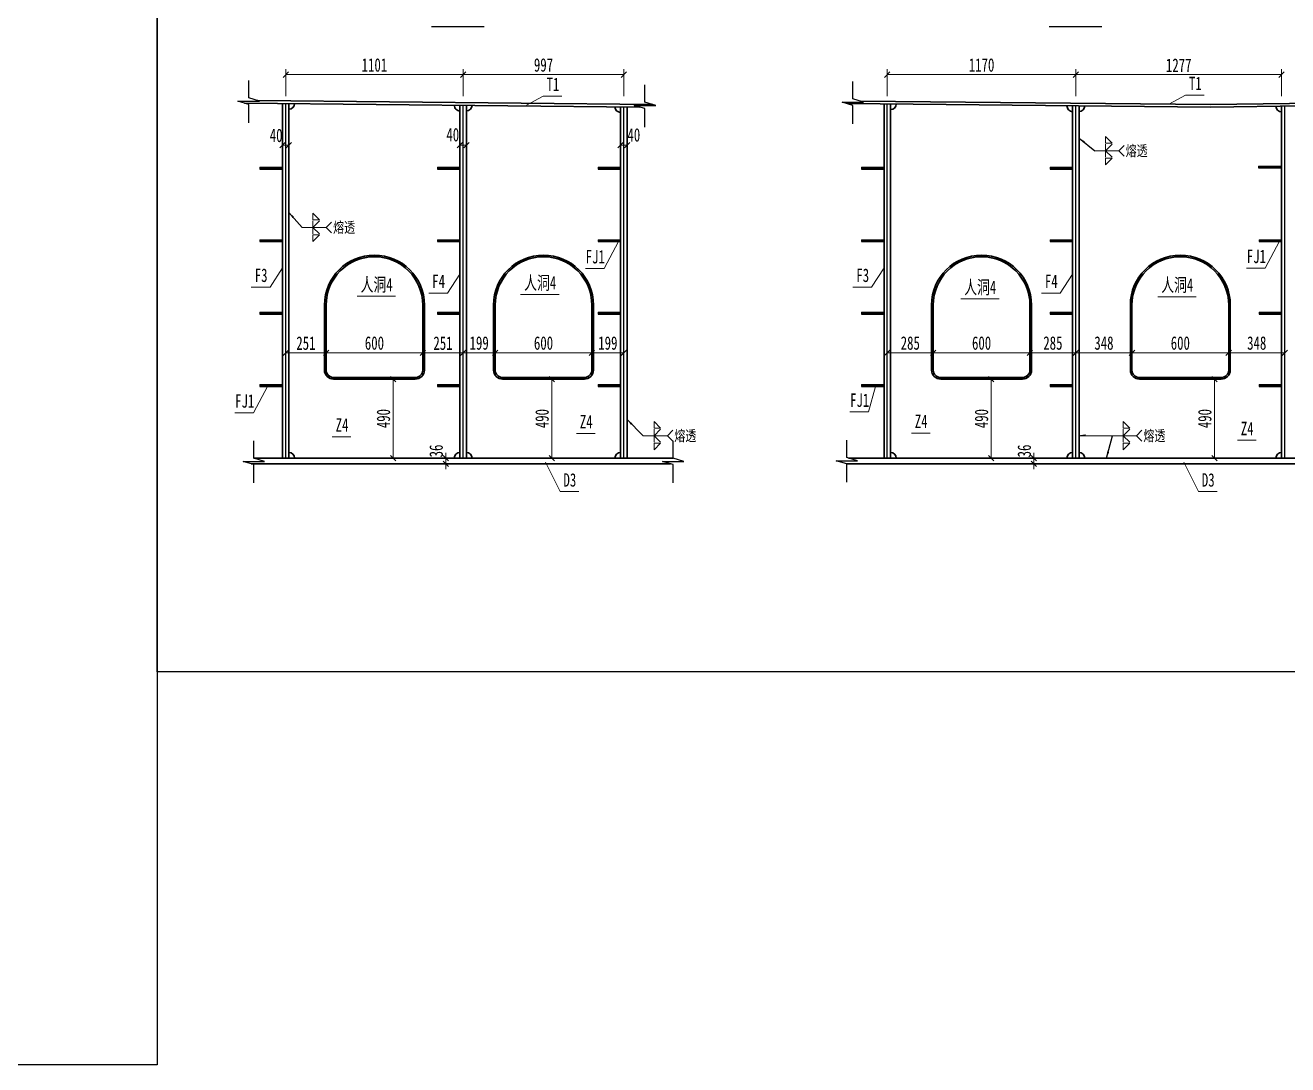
# Model space of a CAD drawing. Header units: millimetres. Extents: x -89049 to 410567, y -307459 to -100425.
# Drawn here: x 123748 to 131583, y -164214 to -157759 of the extents above; entities that cross this region are included whole.
import ezdxf
from ezdxf.enums import TextEntityAlignment as Align

# ---------------------------------------------------------------- set-up
doc = ezdxf.new("R2010")
doc.units = ezdxf.units.MM
doc.layers.get('Defpoints').update_dxf_attribs({"color": 8})
for name, color, linetype, lineweight in [('Dim', 4, 'Continuous', 15), ('文字', 7, 'Continuous', 15), ('桥 构造粗实', 1, 'Continuous', 30), ('细实线', 4, 'Continuous', 15), ('钢板粗线', 1, 'Continuous', 25)]:
    doc.layers.add(name, color=color, linetype=linetype, lineweight=lineweight)
doc.layers.add('Text', color=4, linetype='Continuous')
doc.styles.add('111', font='', dxfattribs={"width": 0.7})
doc.styles.add('BM_Dim', font='', dxfattribs={"width": 0.85})
doc.styles.add('SMEDI', font='', dxfattribs={"width": 0.75})
doc.styles.get("Standard").update_dxf_attribs({"font": ''})
doc.styles.get('111').set_extended_font_data('仿宋_GB2312')
doc.styles.get('BM_Dim').set_extended_font_data('仿宋_GB2312')
doc.styles.get('SMEDI').set_extended_font_data('仿宋_GB2312')
doc.styles.get('Standard').set_extended_font_data('仿宋_GB2312')
doc.dimstyles.new('200', dxfattribs={"dimscale": 0, "dimtxt": 2.5, "dimasz": 1, "dimexe": 1, "dimexo": 1, "dimgap": 0.6, "dimtad": 1, "dimdec": 0, "dimdsep": 46, "dimtxsty": '111', "dimblk": 'OBLIQUE', "dimcen": 0, "dimclrd": 4, "dimclre": 4, "dimclrt": 4, "dimadec": 1, "dimazin": 2, "dimtfac": 1, "dimtdec": 0, "dimtix": 1, "dimtmove": 2, "dimatfit": 3, "dimfxl": 4, "dimfxlon": 1, "dimtolj": 1, "dimlwd": -1, "dimlwe": -1, "dimarcsym": 0})
doc.dimstyles.new('MSteel_1.0_1.0', dxfattribs={"dimtxt": 3, "dimasz": 1.2, "dimexe": 1, "dimexo": 1, "dimgap": 1, "dimtad": 3, "dimtoh": 1, "dimdec": 0, "dimzin": 0, "dimdsep": 46, "dimtxsty": 'Standard', "dimblk": 'ARCHTICK', "dimcen": 0.09, "dimclrd": 3, "dimclre": 3, "dimadec": 0, "dimazin": 0, "dimtfac": 1, "dimtdec": 4, "dimtofl": 0, "dimtmove": 0, "dimatfit": 3, "dimfxl": 1, "dimtolj": 1, "dimtzin": 0, "dimarcsym": 0})

# ---------------------------------------------------------------- blocks, each defined once
blk = doc.blocks.new('_Oblique')
at = {"color": 0, "linetype": 'ByBlock', "lineweight": -2}
blk.add_line((-0.5, -0.5), (0.5, 0.5), dxfattribs=at)
blk = doc.blocks.new('*D4229')
at = {"layer": 'Defpoints', "color": 0, "transparency": 16777216}
for p in [(126465.9, -158065.6), (125364.4, -158291.4), (126465.9, -158292.3)]:
    blk.add_point(p, dxfattribs=at)
at = {"layer": '细实线', "color": 4, "transparency": 16777216}
for p, q in [((125364.4, -158198.9), (125364.4, -158032.3)), ((126465.9, -158198.9), (126465.9, -158032.3)), ((125364.4, -158065.6), (126465.9, -158065.6))]:
    blk.add_line(p, q, dxfattribs=at)
at = {"layer": '细实线', "color": 4, "transparency": 16777216, "xscale": 33.33333333333333, "yscale": 33.33333333333333, "zscale": 33.33333333333333, "rotation": 180}
blk.add_blockref('_Oblique', (125364.4, -158065.6), dxfattribs=at)
at = {"layer": '细实线', "color": 4, "transparency": 16777216, "xscale": 33.33333333333333, "yscale": 33.33333333333333, "zscale": 33.33333333333333}
blk.add_blockref('_Oblique', (126465.9, -158065.6), dxfattribs=at)
at = {"layer": '细实线', "color": 4, "transparency": 16777216, "insert": (125915.1, -158006), "char_height": 83.33, "attachment_point": 5, "style": '111'}
blk.add_mtext('\\A1;1101', dxfattribs=at)
blk = doc.blocks.new('*D4230')
at = {"layer": 'Defpoints', "color": 0, "transparency": 16777216}
for p in [(127463, -158065.6), (126465.9, -158292.3), (127463, -158282.7)]:
    blk.add_point(p, dxfattribs=at)
at = {"layer": '细实线', "color": 4, "transparency": 16777216}
for p, q in [((126465.9, -158198.9), (126465.9, -158032.3)), ((127463, -158198.9), (127463, -158032.3)), ((126465.9, -158065.6), (127463, -158065.6))]:
    blk.add_line(p, q, dxfattribs=at)
at = {"layer": '细实线', "color": 4, "transparency": 16777216, "xscale": 33.33333333333333, "yscale": 33.33333333333333, "zscale": 33.33333333333333, "rotation": 180}
blk.add_blockref('_Oblique', (126465.9, -158065.6), dxfattribs=at)
at = {"layer": '细实线', "color": 4, "transparency": 16777216, "xscale": 33.33333333333333, "yscale": 33.33333333333333, "zscale": 33.33333333333333}
blk.add_blockref('_Oblique', (127463, -158065.6), dxfattribs=at)
at = {"layer": '细实线', "color": 4, "transparency": 16777216, "insert": (126964.4, -158006), "char_height": 83.33, "attachment_point": 5, "style": '111'}
blk.add_mtext('\\A1;997', dxfattribs=at)
blk = doc.blocks.new('*D4231')
at = {"layer": 'Defpoints', "color": 0, "transparency": 16777216}
for p in [(125344.4, -158502.7), (125344.4, -158746.4), (125384.4, -158746.4)]:
    blk.add_point(p, dxfattribs=at)
at = {"layer": '细实线', "color": 4, "transparency": 16777216}
for p, q in [((125344.4, -158636.1), (125344.4, -158469.4)), ((125384.4, -158502.7), (125344.4, -158502.7)), ((125384.4, -158636.1), (125384.4, -158469.4))]:
    blk.add_line(p, q, dxfattribs=at)
at = {"layer": '细实线', "color": 4, "transparency": 16777216, "xscale": 33.33333333333333, "yscale": 33.33333333333333, "zscale": 33.33333333333333, "rotation": 180}
blk.add_blockref('_Oblique', (125344.4, -158502.7), dxfattribs=at)
at = {"layer": '细实线', "color": 4, "transparency": 16777216, "xscale": 33.33333333333333, "yscale": 33.33333333333333, "zscale": 33.33333333333333}
blk.add_blockref('_Oblique', (125384.4, -158502.7), dxfattribs=at)
at = {"layer": '细实线', "color": 4, "transparency": 16777216, "insert": (125305.1, -158443.1), "char_height": 83.33, "attachment_point": 5, "style": '111'}
blk.add_mtext('\\A1;40', dxfattribs=at)
blk = doc.blocks.new('*D4232')
at = {"layer": 'Defpoints', "color": 0, "transparency": 16777216}
for p in [(126485.9, -158502.7), (126445.9, -158746.4), (126485.9, -158746.4)]:
    blk.add_point(p, dxfattribs=at)
at = {"layer": '细实线', "color": 4, "transparency": 16777216}
for p, q in [((126445.9, -158636.1), (126445.9, -158469.4)), ((126445.9, -158502.7), (126485.9, -158502.7)), ((126485.9, -158636.1), (126485.9, -158469.4))]:
    blk.add_line(p, q, dxfattribs=at)
at = {"layer": '细实线', "color": 4, "transparency": 16777216, "xscale": 33.33333333333333, "yscale": 33.33333333333333, "zscale": 33.33333333333333, "rotation": 180}
blk.add_blockref('_Oblique', (126445.9, -158502.7), dxfattribs=at)
at = {"layer": '细实线', "color": 4, "transparency": 16777216, "xscale": 33.33333333333333, "yscale": 33.33333333333333, "zscale": 33.33333333333333}
blk.add_blockref('_Oblique', (126485.9, -158502.7), dxfattribs=at)
at = {"layer": '细实线', "color": 4, "transparency": 16777216, "insert": (126401.2, -158438.9), "char_height": 83.33, "attachment_point": 5, "style": '111'}
blk.add_mtext('\\A1;40', dxfattribs=at)
blk = doc.blocks.new('*D4233')
at = {"layer": 'Defpoints', "color": 0, "transparency": 16777216}
for p in [(127483, -158502.7), (127443, -158746.4), (127483, -158746.4)]:
    blk.add_point(p, dxfattribs=at)
at = {"layer": '细实线', "color": 4, "transparency": 16777216}
for p, q in [((127443, -158636.1), (127443, -158469.4)), ((127443, -158502.7), (127483, -158502.7)), ((127483, -158636.1), (127483, -158469.4))]:
    blk.add_line(p, q, dxfattribs=at)
at = {"layer": '细实线', "color": 4, "transparency": 16777216, "xscale": 33.33333333333333, "yscale": 33.33333333333333, "zscale": 33.33333333333333, "rotation": 180}
blk.add_blockref('_Oblique', (127443, -158502.7), dxfattribs=at)
at = {"layer": '细实线', "color": 4, "transparency": 16777216, "xscale": 33.33333333333333, "yscale": 33.33333333333333, "zscale": 33.33333333333333}
blk.add_blockref('_Oblique', (127483, -158502.7), dxfattribs=at)
at = {"layer": '细实线', "color": 4, "transparency": 16777216, "insert": (127525.1, -158440.3), "char_height": 83.33, "attachment_point": 5, "style": '111'}
blk.add_mtext('\\A1;40', dxfattribs=at)
blk = doc.blocks.new('14-160加劲 无过焊孔')
at = {"layer": 'Defpoints'}
blk.add_line((38609.4, 32076.7), (38609.4, 32216.7), dxfattribs=at)
at = {"layer": '钢板粗线', "color": 7}
for p, q in [((38603.4, 32076.7), (38603.4, 32216.7)), ((38603.4, 32216.7), (38615.4, 32216.7)), ((38615.4, 32076.7), (38615.4, 32216.7)), ((38603.4, 32076.7), (38615.4, 32076.7))]:
    blk.add_line(p, q, dxfattribs=at)
blk = doc.blocks.new('*D4240')
at = {"layer": 'Defpoints', "color": 0, "transparency": 16777216}
for p in [(126402.9, -160446.4), (126358.1, -160482.4), (126402.9, -160482.4)]:
    blk.add_point(p, dxfattribs=at)
at = {"layer": '细实线', "color": 4, "transparency": 16777216}
for p, q in [((126369.6, -160446.4), (126324.7, -160446.4)), ((126358.1, -160446.4), (126358.1, -160413.1)), ((126358.1, -160446.4), (126358.1, -160482.4)), ((126369.6, -160482.4), (126324.7, -160482.4)), ((126358.1, -160482.4), (126358.1, -160515.7))]:
    blk.add_line(p, q, dxfattribs=at)
at = {"layer": '细实线', "color": 4, "transparency": 16777216, "xscale": 33.33333333333333, "yscale": 33.33333333333333, "zscale": 33.33333333333333}
for p, rotation in [((126358.1, -160446.4), 270), ((126358.1, -160482.4), 90)]:
    blk.add_blockref('_Oblique', p, dxfattribs=dict(at, rotation=rotation))
at = {"layer": '细实线', "color": 4, "transparency": 16777216, "insert": (126298.4, -160402.6), "char_height": 83.33, "attachment_point": 5, "rotation": 90, "style": '111'}
blk.add_mtext('\\A1;36', dxfattribs=at)
blk = doc.blocks.new('_ArchTick')
at = {"color": 0, "linetype": 'ByBlock', "const_width": 0.15}
blk.add_lwpolyline([(-0.5, -0.5), (0.5, 0.5)], dxfattribs=at)
blk = doc.blocks.new('全融透1')
at = {"layer": 'Dim'}
blk.add_line((0, 0), (4.48, 0), dxfattribs=at)
for points in [[(2, 2.65), (2, 1.41), (3.23, 1.41)], [(2, -2.65), (2, -1.41), (3.23, -1.41)]]:
    blk.add_lwpolyline(points, close=True, dxfattribs=at)
for points in [[(3.23, 1.21), (2, 0), (2, 1.21)], [(3.23, -1.21), (2, 0), (2, -1.21)], [(5.48, 1), (4.48, 0), (5.48, -1)]]:
    blk.add_lwpolyline(points, dxfattribs=at)
at = {"layer": 'Text', "style": 'SMEDI', "width": 0.75}
blk.add_text('熔透', height=2, dxfattribs=at).set_placement((5.77, 0), align=Align.MIDDLE_LEFT)
blk = doc.blocks.new('*D4265')
at = {"layer": 'Defpoints', "color": 0, "transparency": 16777216}
for p in [(130268.3, -158065.6), (129098.1, -158266.5), (130268.3, -158266.5)]:
    blk.add_point(p, dxfattribs=at)
at = {"layer": '细实线', "color": 4, "transparency": 16777216}
for p, q in [((129098.1, -158198.9), (129098.1, -158032.3)), ((130268.3, -158198.9), (130268.3, -158032.3)), ((129098.1, -158065.6), (130268.3, -158065.6))]:
    blk.add_line(p, q, dxfattribs=at)
at = {"layer": '细实线', "color": 4, "transparency": 16777216, "xscale": 33.33333333333333, "yscale": 33.33333333333333, "zscale": 33.33333333333333, "rotation": 180}
blk.add_blockref('_Oblique', (129098.1, -158065.6), dxfattribs=at)
at = {"layer": '细实线', "color": 4, "transparency": 16777216, "xscale": 33.33333333333333, "yscale": 33.33333333333333, "zscale": 33.33333333333333}
blk.add_blockref('_Oblique', (130268.3, -158065.6), dxfattribs=at)
at = {"layer": '细实线', "color": 4, "transparency": 16777216, "insert": (129683.2, -158006), "char_height": 83.33, "attachment_point": 5, "style": '111'}
blk.add_mtext('\\A1;1170', dxfattribs=at)
blk = doc.blocks.new('*D4266')
at = {"layer": 'Defpoints', "color": 0, "transparency": 16777216}
for p in [(131545, -158065.6), (130268.3, -158266.5), (131545, -158286.7)]:
    blk.add_point(p, dxfattribs=at)
at = {"layer": '细实线', "color": 4, "transparency": 16777216}
for p, q in [((130268.3, -158198.9), (130268.3, -158032.3)), ((131545, -158198.9), (131545, -158032.3)), ((130268.3, -158065.6), (131545, -158065.6))]:
    blk.add_line(p, q, dxfattribs=at)
at = {"layer": '细实线', "color": 4, "transparency": 16777216, "xscale": 33.33333333333333, "yscale": 33.33333333333333, "zscale": 33.33333333333333, "rotation": 180}
blk.add_blockref('_Oblique', (130268.3, -158065.6), dxfattribs=at)
at = {"layer": '细实线', "color": 4, "transparency": 16777216, "xscale": 33.33333333333333, "yscale": 33.33333333333333, "zscale": 33.33333333333333}
blk.add_blockref('_Oblique', (131545, -158065.6), dxfattribs=at)
at = {"layer": '细实线', "color": 4, "transparency": 16777216, "insert": (130906.7, -158006.9), "char_height": 83.33, "attachment_point": 5, "style": '111'}
blk.add_mtext('\\A1;1277', dxfattribs=at)
blk = doc.blocks.new('*D4267')
at = {"layer": 'Defpoints', "color": 0, "transparency": 16777216}
for p in [(130052.9, -160446.4), (130008, -160482.4), (130052.9, -160482.4)]:
    blk.add_point(p, dxfattribs=at)
at = {"layer": '细实线', "color": 4, "transparency": 16777216}
for p, q in [((130019.5, -160446.4), (129974.7, -160446.4)), ((130008, -160446.4), (130008, -160413.1)), ((130008, -160446.4), (130008, -160482.4)), ((130019.5, -160482.4), (129974.7, -160482.4)), ((130008, -160482.4), (130008, -160515.7))]:
    blk.add_line(p, q, dxfattribs=at)
at = {"layer": '细实线', "color": 4, "transparency": 16777216, "xscale": 33.33333333333333, "yscale": 33.33333333333333, "zscale": 33.33333333333333}
for p, rotation in [((130008, -160446.4), 270), ((130008, -160482.4), 90)]:
    blk.add_blockref('_Oblique', p, dxfattribs=dict(at, rotation=rotation))
at = {"layer": '细实线', "color": 4, "transparency": 16777216, "insert": (129948.4, -160402.6), "char_height": 83.33, "attachment_point": 5, "rotation": 90, "style": '111'}
blk.add_mtext('\\A1;36', dxfattribs=at)
blk = doc.blocks.new('*D4268')
at = {"layer": 'Defpoints', "color": 0, "transparency": 16777216}
for p in [(131040.1, -159956.4), (131063, -160446.4), (131128.3, -160446.4)]:
    blk.add_point(p, dxfattribs=at)
at = {"layer": '细实线', "color": 4, "transparency": 16777216}
for p, q in [((131073.5, -159956.4), (131161.7, -159956.4)), ((131128.3, -159956.4), (131128.3, -160446.4)), ((131096.3, -160446.4), (131161.7, -160446.4))]:
    blk.add_line(p, q, dxfattribs=at)
at = {"layer": '细实线', "color": 4, "transparency": 16777216, "xscale": 33.33333333333333, "yscale": 33.33333333333333, "zscale": 33.33333333333333}
for p, rotation in [((131128.3, -159956.4), 90), ((131128.3, -160446.4), 270)]:
    blk.add_blockref('_Oblique', p, dxfattribs=dict(at, rotation=rotation))
at = {"layer": '细实线', "color": 4, "transparency": 16777216, "insert": (131068.7, -160201.4), "char_height": 83.33, "attachment_point": 5, "rotation": 90, "style": '111'}
blk.add_mtext('\\A1;490', dxfattribs=at)
blk = doc.blocks.new('*D4269')
at = {"layer": 'Defpoints', "color": 0, "transparency": 16777216}
for p in [(129677.3, -159956.4), (129677.3, -160446.4), (129742.6, -160446.4)]:
    blk.add_point(p, dxfattribs=at)
at = {"layer": '细实线', "color": 4, "transparency": 16777216}
for p, q in [((129710.6, -159956.4), (129776, -159956.4)), ((129742.6, -159956.4), (129742.6, -160446.4)), ((129710.6, -160446.4), (129776, -160446.4))]:
    blk.add_line(p, q, dxfattribs=at)
at = {"layer": '细实线', "color": 4, "transparency": 16777216, "xscale": 33.33333333333333, "yscale": 33.33333333333333, "zscale": 33.33333333333333}
for p, rotation in [((129742.6, -159956.4), 90), ((129742.6, -160446.4), 270)]:
    blk.add_blockref('_Oblique', p, dxfattribs=dict(at, rotation=rotation))
at = {"layer": '细实线', "color": 4, "transparency": 16777216, "insert": (129683, -160201.4), "char_height": 83.33, "attachment_point": 5, "rotation": 90, "style": '111'}
blk.add_mtext('\\A1;490', dxfattribs=at)
blk = doc.blocks.new('*D4270')
at = {"layer": 'Defpoints', "color": 0, "transparency": 16777216}
for p in [(129098.1, -159710.6), (129383.2, -159710.6), (129098.1, -159792.3)]:
    blk.add_point(p, dxfattribs=at)
at = {"layer": '细实线', "color": 4, "transparency": 16777216}
for p, q in [((129098.1, -159743.9), (129098.1, -159825.6)), ((129383.2, -159743.9), (129383.2, -159825.6)), ((129383.2, -159792.3), (129098.1, -159792.3))]:
    blk.add_line(p, q, dxfattribs=at)
at = {"layer": '细实线', "color": 4, "transparency": 16777216, "xscale": 33.33333333333333, "yscale": 33.33333333333333, "zscale": 33.33333333333333, "rotation": 180}
blk.add_blockref('_Oblique', (129098.1, -159792.3), dxfattribs=at)
at = {"layer": '细实线', "color": 4, "transparency": 16777216, "xscale": 33.33333333333333, "yscale": 33.33333333333333, "zscale": 33.33333333333333}
blk.add_blockref('_Oblique', (129383.2, -159792.3), dxfattribs=at)
at = {"layer": '细实线', "color": 4, "transparency": 16777216, "insert": (129240.7, -159732.7), "char_height": 83.33, "attachment_point": 5, "style": '111'}
blk.add_mtext('\\A1;285', dxfattribs=at)
blk = doc.blocks.new('*D4271')
at = {"layer": 'Defpoints', "color": 0, "transparency": 16777216}
for p in [(129983.2, -159710.6), (130268.3, -159710.4), (130268.3, -159792.3)]:
    blk.add_point(p, dxfattribs=at)
at = {"layer": '细实线', "color": 4, "transparency": 16777216}
for p, q in [((129983.2, -159743.9), (129983.2, -159825.6)), ((130268.3, -159743.7), (130268.3, -159825.6)), ((129983.2, -159792.3), (130268.3, -159792.3))]:
    blk.add_line(p, q, dxfattribs=at)
at = {"layer": '细实线', "color": 4, "transparency": 16777216, "xscale": 33.33333333333333, "yscale": 33.33333333333333, "zscale": 33.33333333333333, "rotation": 180}
blk.add_blockref('_Oblique', (129983.2, -159792.3), dxfattribs=at)
at = {"layer": '细实线', "color": 4, "transparency": 16777216, "xscale": 33.33333333333333, "yscale": 33.33333333333333, "zscale": 33.33333333333333}
blk.add_blockref('_Oblique', (130268.3, -159792.3), dxfattribs=at)
at = {"layer": '细实线', "color": 4, "transparency": 16777216, "insert": (130125.8, -159732.7), "char_height": 83.33, "attachment_point": 5, "style": '111'}
blk.add_mtext('\\A1;285', dxfattribs=at)
blk = doc.blocks.new('*D4272')
at = {"layer": 'Defpoints', "color": 0, "transparency": 16777216}
for p in [(129383.2, -159710.6), (129983.2, -159710.6), (129383.2, -159792.3)]:
    blk.add_point(p, dxfattribs=at)
at = {"layer": '细实线', "color": 4, "transparency": 16777216}
for p, q in [((129383.2, -159743.9), (129383.2, -159825.6)), ((129983.2, -159743.9), (129983.2, -159825.6)), ((129983.2, -159792.3), (129383.2, -159792.3))]:
    blk.add_line(p, q, dxfattribs=at)
at = {"layer": '细实线', "color": 4, "transparency": 16777216, "xscale": 33.33333333333333, "yscale": 33.33333333333333, "zscale": 33.33333333333333, "rotation": 180}
blk.add_blockref('_Oblique', (129383.2, -159792.3), dxfattribs=at)
at = {"layer": '细实线', "color": 4, "transparency": 16777216, "xscale": 33.33333333333333, "yscale": 33.33333333333333, "zscale": 33.33333333333333}
blk.add_blockref('_Oblique', (129983.2, -159792.3), dxfattribs=at)
at = {"layer": '细实线', "color": 4, "transparency": 16777216, "insert": (129683.2, -159732.7), "char_height": 83.33, "attachment_point": 5, "style": '111'}
blk.add_mtext('\\A1;600', dxfattribs=at)
blk = doc.blocks.new('*D4273')
at = {"layer": 'Defpoints', "color": 0, "transparency": 16777216}
for p in [(130268.3, -159710.4), (130616.7, -159710.6), (130268.3, -159792.3)]:
    blk.add_point(p, dxfattribs=at)
at = {"layer": '细实线', "color": 4, "transparency": 16777216}
for p, q in [((130268.3, -159743.7), (130268.3, -159825.6)), ((130616.7, -159743.9), (130616.7, -159825.6)), ((130616.7, -159792.3), (130268.3, -159792.3))]:
    blk.add_line(p, q, dxfattribs=at)
at = {"layer": '细实线', "color": 4, "transparency": 16777216, "xscale": 33.33333333333333, "yscale": 33.33333333333333, "zscale": 33.33333333333333, "rotation": 180}
blk.add_blockref('_Oblique', (130268.3, -159792.3), dxfattribs=at)
at = {"layer": '细实线', "color": 4, "transparency": 16777216, "xscale": 33.33333333333333, "yscale": 33.33333333333333, "zscale": 33.33333333333333}
blk.add_blockref('_Oblique', (130616.7, -159792.3), dxfattribs=at)
at = {"layer": '细实线', "color": 4, "transparency": 16777216, "insert": (130442.5, -159732.7), "char_height": 83.33, "attachment_point": 5, "style": '111'}
blk.add_mtext('\\A1;348', dxfattribs=at)
blk = doc.blocks.new('*D4274')
at = {"layer": 'Defpoints', "color": 0, "transparency": 16777216}
for p in [(131216.7, -159710.6), (131565, -159710.6), (131565, -159792.3)]:
    blk.add_point(p, dxfattribs=at)
at = {"layer": '细实线', "color": 4, "transparency": 16777216}
for p, q in [((131216.7, -159743.9), (131216.7, -159825.6)), ((131565, -159743.9), (131565, -159825.6)), ((131216.7, -159792.3), (131565, -159792.3))]:
    blk.add_line(p, q, dxfattribs=at)
at = {"layer": '细实线', "color": 4, "transparency": 16777216, "xscale": 33.33333333333333, "yscale": 33.33333333333333, "zscale": 33.33333333333333, "rotation": 180}
blk.add_blockref('_Oblique', (131216.7, -159792.3), dxfattribs=at)
at = {"layer": '细实线', "color": 4, "transparency": 16777216, "xscale": 33.33333333333333, "yscale": 33.33333333333333, "zscale": 33.33333333333333}
blk.add_blockref('_Oblique', (131565, -159792.3), dxfattribs=at)
at = {"layer": '细实线', "color": 4, "transparency": 16777216, "insert": (131390.8, -159732.7), "char_height": 83.33, "attachment_point": 5, "style": '111'}
blk.add_mtext('\\A1;348', dxfattribs=at)
blk = doc.blocks.new('*D4275')
at = {"layer": 'Defpoints', "color": 0, "transparency": 16777216}
for p in [(130616.7, -159710.6), (131216.7, -159710.6), (130616.7, -159792.3)]:
    blk.add_point(p, dxfattribs=at)
at = {"layer": '细实线', "color": 4, "transparency": 16777216}
for p, q in [((130616.7, -159743.9), (130616.7, -159825.6)), ((131216.7, -159743.9), (131216.7, -159825.6)), ((131216.7, -159792.3), (130616.7, -159792.3))]:
    blk.add_line(p, q, dxfattribs=at)
at = {"layer": '细实线', "color": 4, "transparency": 16777216, "xscale": 33.33333333333333, "yscale": 33.33333333333333, "zscale": 33.33333333333333, "rotation": 180}
blk.add_blockref('_Oblique', (130616.7, -159792.3), dxfattribs=at)
at = {"layer": '细实线', "color": 4, "transparency": 16777216, "xscale": 33.33333333333333, "yscale": 33.33333333333333, "zscale": 33.33333333333333}
blk.add_blockref('_Oblique', (131216.7, -159792.3), dxfattribs=at)
at = {"layer": '细实线', "color": 4, "transparency": 16777216, "insert": (130916.7, -159732.7), "char_height": 83.33, "attachment_point": 5, "style": '111'}
blk.add_mtext('\\A1;600', dxfattribs=at)
blk = doc.blocks.new('*D4276')
at = {"layer": 'Defpoints', "color": 0, "transparency": 16777216}
for p in [(125364.4, -159702.9), (125615.1, -159710.6), (125364.4, -159792.3)]:
    blk.add_point(p, dxfattribs=at)
at = {"layer": '细实线', "color": 4, "transparency": 16777216}
for p, q in [((125364.4, -159736.2), (125364.4, -159825.6)), ((125615.1, -159743.9), (125615.1, -159825.6)), ((125615.1, -159792.3), (125364.4, -159792.3))]:
    blk.add_line(p, q, dxfattribs=at)
at = {"layer": '细实线', "color": 4, "transparency": 16777216, "xscale": 33.33333333333333, "yscale": 33.33333333333333, "zscale": 33.33333333333333, "rotation": 180}
blk.add_blockref('_Oblique', (125364.4, -159792.3), dxfattribs=at)
at = {"layer": '细实线', "color": 4, "transparency": 16777216, "xscale": 33.33333333333333, "yscale": 33.33333333333333, "zscale": 33.33333333333333}
blk.add_blockref('_Oblique', (125615.1, -159792.3), dxfattribs=at)
at = {"layer": '细实线', "color": 4, "transparency": 16777216, "insert": (125489.7, -159733.6), "char_height": 83.33, "attachment_point": 5, "style": '111'}
blk.add_mtext('\\A1;251', dxfattribs=at)
blk = doc.blocks.new('*D4277')
at = {"layer": 'Defpoints', "color": 0, "transparency": 16777216}
for p in [(126215.1, -159710.6), (126465.9, -159713.9), (126465.9, -159792.3)]:
    blk.add_point(p, dxfattribs=at)
at = {"layer": '细实线', "color": 4, "transparency": 16777216}
for p, q in [((126215.1, -159743.9), (126215.1, -159825.6)), ((126465.9, -159747.2), (126465.9, -159825.6)), ((126215.1, -159792.3), (126465.9, -159792.3))]:
    blk.add_line(p, q, dxfattribs=at)
at = {"layer": '细实线', "color": 4, "transparency": 16777216, "xscale": 33.33333333333333, "yscale": 33.33333333333333, "zscale": 33.33333333333333, "rotation": 180}
blk.add_blockref('_Oblique', (126215.1, -159792.3), dxfattribs=at)
at = {"layer": '细实线', "color": 4, "transparency": 16777216, "xscale": 33.33333333333333, "yscale": 33.33333333333333, "zscale": 33.33333333333333}
blk.add_blockref('_Oblique', (126465.9, -159792.3), dxfattribs=at)
at = {"layer": '细实线', "color": 4, "transparency": 16777216, "insert": (126340.5, -159733.6), "char_height": 83.33, "attachment_point": 5, "style": '111'}
blk.add_mtext('\\A1;251', dxfattribs=at)
blk = doc.blocks.new('*D4278')
at = {"layer": 'Defpoints', "color": 0, "transparency": 16777216}
for p in [(125615.1, -159710.6), (126215.1, -159710.6), (125615.1, -159792.3)]:
    blk.add_point(p, dxfattribs=at)
at = {"layer": '细实线', "color": 4, "transparency": 16777216}
for p, q in [((125615.1, -159743.9), (125615.1, -159825.6)), ((126215.1, -159743.9), (126215.1, -159825.6)), ((126215.1, -159792.3), (125615.1, -159792.3))]:
    blk.add_line(p, q, dxfattribs=at)
at = {"layer": '细实线', "color": 4, "transparency": 16777216, "xscale": 33.33333333333333, "yscale": 33.33333333333333, "zscale": 33.33333333333333, "rotation": 180}
blk.add_blockref('_Oblique', (125615.1, -159792.3), dxfattribs=at)
at = {"layer": '细实线', "color": 4, "transparency": 16777216, "xscale": 33.33333333333333, "yscale": 33.33333333333333, "zscale": 33.33333333333333}
blk.add_blockref('_Oblique', (126215.1, -159792.3), dxfattribs=at)
at = {"layer": '细实线', "color": 4, "transparency": 16777216, "insert": (125915.1, -159732.7), "char_height": 83.33, "attachment_point": 5, "style": '111'}
blk.add_mtext('\\A1;600', dxfattribs=at)
blk = doc.blocks.new('*D4279')
at = {"layer": 'Defpoints', "color": 0, "transparency": 16777216}
for p in [(126465.9, -159710.6), (126664.4, -159710.6), (126465.9, -159792.3)]:
    blk.add_point(p, dxfattribs=at)
at = {"layer": '细实线', "color": 4, "transparency": 16777216}
for p, q in [((126465.9, -159743.9), (126465.9, -159825.6)), ((126664.4, -159743.9), (126664.4, -159825.6)), ((126664.4, -159792.3), (126465.9, -159792.3))]:
    blk.add_line(p, q, dxfattribs=at)
at = {"layer": '细实线', "color": 4, "transparency": 16777216, "xscale": 33.33333333333333, "yscale": 33.33333333333333, "zscale": 33.33333333333333, "rotation": 180}
blk.add_blockref('_Oblique', (126465.9, -159792.3), dxfattribs=at)
at = {"layer": '细实线', "color": 4, "transparency": 16777216, "xscale": 33.33333333333333, "yscale": 33.33333333333333, "zscale": 33.33333333333333}
blk.add_blockref('_Oblique', (126664.4, -159792.3), dxfattribs=at)
at = {"layer": '细实线', "color": 4, "transparency": 16777216, "insert": (126565.1, -159732.7), "char_height": 83.33, "attachment_point": 5, "style": '111'}
blk.add_mtext('\\A1;199', dxfattribs=at)
blk = doc.blocks.new('*D4280')
at = {"layer": 'Defpoints', "color": 0, "transparency": 16777216}
for p in [(127264.4, -159710.6), (127463, -159690), (127463, -159792.3)]:
    blk.add_point(p, dxfattribs=at)
at = {"layer": '细实线', "color": 4, "transparency": 16777216}
for p, q in [((127264.4, -159743.9), (127264.4, -159825.6)), ((127463, -159723.3), (127463, -159825.6)), ((127264.4, -159792.3), (127463, -159792.3))]:
    blk.add_line(p, q, dxfattribs=at)
at = {"layer": '细实线', "color": 4, "transparency": 16777216, "xscale": 33.33333333333333, "yscale": 33.33333333333333, "zscale": 33.33333333333333, "rotation": 180}
blk.add_blockref('_Oblique', (127264.4, -159792.3), dxfattribs=at)
at = {"layer": '细实线', "color": 4, "transparency": 16777216, "xscale": 33.33333333333333, "yscale": 33.33333333333333, "zscale": 33.33333333333333}
blk.add_blockref('_Oblique', (127463, -159792.3), dxfattribs=at)
at = {"layer": '细实线', "color": 4, "transparency": 16777216, "insert": (127363.7, -159732.7), "char_height": 83.33, "attachment_point": 5, "style": '111'}
blk.add_mtext('\\A1;199', dxfattribs=at)
blk = doc.blocks.new('*D4281')
at = {"layer": 'Defpoints', "color": 0, "transparency": 16777216}
for p in [(126664.4, -159710.6), (127264.4, -159710.6), (126664.4, -159792.3)]:
    blk.add_point(p, dxfattribs=at)
at = {"layer": '细实线', "color": 4, "transparency": 16777216}
for p, q in [((126664.4, -159743.9), (126664.4, -159825.6)), ((127264.4, -159743.9), (127264.4, -159825.6)), ((127264.4, -159792.3), (126664.4, -159792.3))]:
    blk.add_line(p, q, dxfattribs=at)
at = {"layer": '细实线', "color": 4, "transparency": 16777216, "xscale": 33.33333333333333, "yscale": 33.33333333333333, "zscale": 33.33333333333333, "rotation": 180}
blk.add_blockref('_Oblique', (126664.4, -159792.3), dxfattribs=at)
at = {"layer": '细实线', "color": 4, "transparency": 16777216, "xscale": 33.33333333333333, "yscale": 33.33333333333333, "zscale": 33.33333333333333}
blk.add_blockref('_Oblique', (127264.4, -159792.3), dxfattribs=at)
at = {"layer": '细实线', "color": 4, "transparency": 16777216, "insert": (126964.4, -159732.7), "char_height": 83.33, "attachment_point": 5, "style": '111'}
blk.add_mtext('\\A1;600', dxfattribs=at)
blk = doc.blocks.new('*D4282')
at = {"layer": 'Defpoints', "color": 0, "transparency": 16777216}
for p in [(125965.5, -159956.4), (125965.5, -160446.4), (126030.9, -160446.4)]:
    blk.add_point(p, dxfattribs=at)
at = {"layer": '细实线', "color": 4, "transparency": 16777216}
for p, q in [((125998.8, -159956.4), (126064.2, -159956.4)), ((126030.9, -159956.4), (126030.9, -160446.4)), ((125998.8, -160446.4), (126064.2, -160446.4))]:
    blk.add_line(p, q, dxfattribs=at)
at = {"layer": '细实线', "color": 4, "transparency": 16777216, "xscale": 33.33333333333333, "yscale": 33.33333333333333, "zscale": 33.33333333333333}
for p, rotation in [((126030.9, -159956.4), 90), ((126030.9, -160446.4), 270)]:
    blk.add_blockref('_Oblique', p, dxfattribs=dict(at, rotation=rotation))
at = {"layer": '细实线', "color": 4, "transparency": 16777216, "insert": (125971.2, -160201.4), "char_height": 83.33, "attachment_point": 5, "rotation": 90, "style": '111'}
blk.add_mtext('\\A1;490', dxfattribs=at)
blk = doc.blocks.new('*D4283')
at = {"layer": 'Defpoints', "color": 0, "transparency": 16777216}
for p in [(126950.1, -159956.4), (126950.1, -160446.4), (127015.4, -160446.4)]:
    blk.add_point(p, dxfattribs=at)
at = {"layer": '细实线', "color": 4, "transparency": 16777216}
for p, q in [((126983.4, -159956.4), (127048.8, -159956.4)), ((127015.4, -159956.4), (127015.4, -160446.4)), ((126983.4, -160446.4), (127048.8, -160446.4))]:
    blk.add_line(p, q, dxfattribs=at)
at = {"layer": '细实线', "color": 4, "transparency": 16777216, "xscale": 33.33333333333333, "yscale": 33.33333333333333, "zscale": 33.33333333333333}
for p, rotation in [((127015.4, -159956.4), 90), ((127015.4, -160446.4), 270)]:
    blk.add_blockref('_Oblique', p, dxfattribs=dict(at, rotation=rotation))
at = {"layer": '细实线', "color": 4, "transparency": 16777216, "insert": (126955.8, -160201.4), "char_height": 83.33, "attachment_point": 5, "rotation": 90, "style": '111'}
blk.add_mtext('\\A1;490', dxfattribs=at)

msp = doc.modelspace()

# ---------------------------------------------------------------- linework, layer by layer
at = {"color": 4}
for p, q in [((126270, -157765.7), (126596.8, -157765.7)), ((130102.9, -157765.7), (130429.7, -157765.7))]:
    msp.add_line(p, q, dxfattribs=at)
for points in [[(125134.8, -158364.1), (125134.8, -158250.1), (125068.1, -158230.1), (125201.5, -158230.1), (125134.8, -158210.1), (125134.8, -158183.5), (125134.8, -158101.4)], [(128884.6, -158370.3), (128884.6, -158256.3), (128817.9, -158236.3), (128951.3, -158236.3), (128884.6, -158216.3), (128884.6, -158189.6), (128884.6, -158107.6)], [(127593.9, -158390.8), (127593.9, -158276.8), (127527.2, -158256.8), (127660.6, -158256.8), (127593.9, -158236.8), (127593.9, -158210.1), (127593.9, -158128.1)], [(125166.8, -160601.3), (125166.8, -160487.3), (125100.1, -160467.3), (125233.4, -160467.3), (125166.8, -160447.3), (125166.8, -160420.6), (125166.8, -160338.6)], [(127769.6, -160601.3), (127769.6, -160487.3), (127703, -160467.3), (127836.3, -160467.3), (127769.6, -160447.3), (127769.6, -160420.6), (127769.6, -160338.6)], [(128847.2, -160597.2), (128847.2, -160483.2), (128780.5, -160463.2), (128913.9, -160463.2), (128847.2, -160443.2), (128847.2, -160416.5), (128847.2, -160334.5)]]:
    msp.add_lwpolyline(points, dxfattribs=at)
at = {"layer": 'Defpoints'}
for points in [[(86066.6, -138634.1), (124566.6, -138634.1), (124566.6, -164214.1), (86066.6, -164214.1)], [(124566.6, -153251.3), (137399.9, -153251.3), (137399.9, -161773.4), (124566.6, -161773.4)]]:
    msp.add_lwpolyline(points, close=True, dxfattribs=at)
at = {"layer": 'Defpoints', "color": 8}
for points in [[(125364.4, -160446.4), (125364.4, -158245)], [(126465.9, -160446.4), (126465.9, -158256.7)], [(127463, -160446.4), (127463, -158265.9)], [(129098.1, -160446.4), (129098.1, -158247.8)], [(130268.3, -160446.4), (130268.3, -158259.5)], [(131565, -160446.4), (131565, -158261)]]:
    msp.add_lwpolyline(points, dxfattribs=at)
at = {"layer": '桥 构造粗实'}
for p, q in [((125344.4, -158244.8), (125344.4, -160446.4)), ((125384.4, -158245.2), (125384.4, -160446.4)), ((126445.9, -158255.6), (126445.9, -160446.4)), ((126485.9, -158256), (126485.9, -160446.4)), ((127443, -158265.2), (127443, -160446.4)), ((127483, -158265.2), (127483, -160446.4)), ((129078.1, -158247.6), (129078.1, -160446.4)), ((129118.1, -158248), (129118.1, -160446.4)), ((130248.3, -158259.3), (130248.3, -160446.4)), ((130288.3, -158259.7), (130288.3, -160446.4)), ((131545, -158261.3), (131545, -160446.4)), ((127769.6, -160446.4), (125166.8, -160446.4)), ((131773.5, -160446.4), (128857.9, -160446.4)), ((127753.4, -160482.4), (125150.5, -160482.4)), ((131770.9, -160482.4), (128844.5, -160482.4))]:
    msp.add_line(p, q, dxfattribs=at)
for points in [[(125108.4, -158242.2), (127560.5, -158266.8)], [(125191.2, -158227), (127643.2, -158251.6)], [(128848, -158245.3), (131103.4, -158267.9), (131681.7, -158259.2)], [(128930.8, -158230.1), (131103.4, -158251.9), (131757.8, -158242.1)]]:
    msp.add_lwpolyline(points, dxfattribs=at)
for points in [[(125661.6, -159956.4), (126168.6, -159956.4, 0.414214), (126225.1, -159899.9), (126225.1, -159496.4, 1), (125605.1, -159496.4), (125605.1, -159899.9, 0.414214)], [(125661.6, -159946.4), (126168.6, -159946.4, 0.414214), (126215.1, -159899.9), (126215.1, -159496.4, 1), (125615.1, -159496.4), (125615.1, -159899.9, 0.414214)], [(126710.9, -159956.4), (127217.9, -159956.4, 0.414214), (127274.4, -159899.9), (127274.4, -159496.4, 1), (126654.4, -159496.4), (126654.4, -159899.9, 0.414214)], [(126710.9, -159946.4), (127217.9, -159946.4, 0.414214), (127264.4, -159899.9), (127264.4, -159496.4, 1), (126664.4, -159496.4), (126664.4, -159899.9, 0.414214)], [(129429.7, -159956.4), (129936.7, -159956.4, 0.414214), (129993.2, -159899.9), (129993.2, -159496.4, 1), (129373.2, -159496.4), (129373.2, -159899.9, 0.414214)], [(129429.7, -159946.4), (129936.7, -159946.4, 0.414214), (129983.2, -159899.9), (129983.2, -159496.4, 1), (129383.2, -159496.4), (129383.2, -159899.9, 0.414214)], [(130663.2, -159956.4), (131170.2, -159956.4, 0.414214), (131226.7, -159899.9), (131226.7, -159496.4, 1), (130606.7, -159496.4), (130606.7, -159899.9, 0.414214)], [(130663.2, -159946.4), (131170.2, -159946.4, 0.414214), (131216.7, -159899.9), (131216.7, -159496.4, 1), (130616.7, -159496.4), (130616.7, -159899.9, 0.414214)]]:
    msp.add_lwpolyline(points, format="xyb", close=True, dxfattribs=at)
for centre, start, end in [((125384.4, -158245.2), 270, 359.42629), ((126445.9, -158255.6), 179.42629, 270), ((126485.9, -158256), 270, 359.42629), ((127443, -158265.2), 180.85937, 270), ((129118.1, -158248), 270, 359.42629), ((130248.3, -158259.3), 179.42629, 270), ((130288.3, -158259.7), 270, 359.42629), ((131545, -158261.3), 180.85937, 270), ((125384.4, -160446.4), 0, 90), ((126445.9, -160446.4), 90, 180), ((126485.9, -160446.4), 0, 90), ((127443, -160446.4), 90, 180), ((129118.1, -160446.4), 0, 90), ((130248.3, -160446.4), 90, 180), ((130288.3, -160446.4), 0, 90), ((131545, -160446.4), 90, 180)]:
    msp.add_arc(centre, 35, start, end, dxfattribs=at)
at = {"layer": '细实线'}
for p, q in [((130948.7, -158193), (130844.8, -158249.3)), ((130948.7, -158193), (131065.1, -158193)), ((126961.9, -158199), (126857.9, -158255.3)), ((126961.9, -158199), (127078.3, -158199)), ((127340.7, -159269), (127430.2, -159102.4)), ((131443.7, -159266.8), (131533.1, -159100.2)), ((125267, -159384.3), (125344.4, -159266.2)), ((127224.3, -159269), (127340.7, -159269)), ((129000.8, -159384.3), (129078.1, -159266.2)), ((131327.3, -159266.8), (131443.7, -159266.8)), ((126368.5, -159422.1), (126445.9, -159304.1)), ((130171, -159422.1), (130248.3, -159304.1)), ((125150.6, -159384.3), (125267, -159384.3)), ((125807.3, -159442.2), (126046.7, -159442.2)), ((126252.1, -159422.1), (126368.5, -159422.1)), ((126822.5, -159431), (127061.9, -159431)), ((128884.4, -159384.3), (129000.8, -159384.3)), ((130054.6, -159422.1), (130171, -159422.1)), ((130776.1, -159444.3), (131015.5, -159444.3)), ((129553.4, -159458.6), (129792.7, -159458.6)), ((125165, -160164.7), (125254.5, -159998.1)), ((128981.8, -160159.9), (129023.8, -160002.4)), ((125048.6, -160164.7), (125165, -160164.7)), ((128865.3, -160159.9), (128981.8, -160159.9)), ((127168.5, -160293.9), (127284.9, -160293.9)), ((129247.3, -160291.4), (129363.7, -160291.4)), ((125652.8, -160314.2), (125769.2, -160314.2)), ((131270.7, -160335.9), (131387.1, -160335.9)), ((127066.8, -160655.1), (126976.8, -160472.3)), ((131028.7, -160655.1), (130938.7, -160472.3)), ((127066.8, -160655.1), (127183.2, -160655.1)), ((131028.7, -160655.1), (131145.1, -160655.1))]:
    msp.add_line(p, q, dxfattribs=at)

# ---------------------------------------------------------------- block references
at = {"layer": '细实线', "xscale": 33.33333333333333, "yscale": 33.33333333333333, "zscale": 33.33333333333333}
for p in [(130385.2, -158538.2), (125466.3, -159014.1), (127583.7, -160307.5), (130495.1, -160307.5)]:
    msp.add_blockref('全融透1', p, dxfattribs=at)
at = {"layer": '细实线', "rotation": 270}
for p in [(93127.6, -120037), (94229.1, -120037), (95226.3, -120037), (96861.4, -120037), (98031.6, -120037), (99325.4, -120029.6), (93127.6, -120487), (94229.1, -120487), (95226.3, -120487), (96861.4, -120487), (98031.6, -120487), (99328.3, -120487), (93127.6, -120937), (94229.1, -120937), (95226.3, -120937), (96861.4, -120937), (98031.6, -120937), (99328.3, -120937), (93127.6, -121387), (94229.1, -121387), (95226.3, -121387), (96861.4, -121387), (98031.6, -121387), (99328.3, -121387)]:
    msp.add_blockref('14-160加劲 无过焊孔', p, dxfattribs=at)

# ---------------------------------------------------------------- texts
at = {"layer": '文字', "style": 'BM_Dim', "width": 0.7}
for s, p in [('T1', (127023.1, -158192.7)), ('T1', (131009.9, -158186.7)), ('FJ1', (127285.5, -159262.8)), ('FJ1', (131388.5, -159260.6)), ('F3', (125211.8, -159378)), ('F3', (128945.6, -159378)), ('人洞4', (125928.7, -159435.9)), ('F4', (126313.3, -159415.9)), ('人洞4', (126944, -159424.7)), ('人洞4', (129674.8, -159452.3)), ('F4', (130115.8, -159415.9)), ('人洞4', (130897.5, -159438.1)), ('FJ1', (125109.8, -160158.5)), ('FJ1', (128926.5, -160153.7)), ('Z4', (125714, -160308)), ('Z4', (127229.7, -160287.7)), ('Z4', (129308.5, -160285.2)), ('Z4', (131331.9, -160329.7)), ('D3', (127128, -160648.9)), ('D3', (131089.9, -160648.9))]:
    msp.add_text(s, height=83.33, dxfattribs=at).set_placement(p, align=Align.BOTTOM_CENTER)

# ---------------------------------------------------------------- dimensions: what is measured, and where the dimension line sits
at = {"layer": '细实线'}
for base, p1, p2, picture, middle in [((126465.8538, -158065.5905), (125364.3733, -158291.36), (126465.8538, -158292.2641), '*D4229', (125915.1135, -158005.9508)), ((127463, -158065.6), (126465.9, -158292.3), (127463, -158282.7), '*D4230', (126964.4, -158006)), ((130268.3, -158065.6), (129098.1, -158266.5), (130268.3, -158266.5), '*D4265', (129683.2, -158006)), ((131545, -158065.6), (130268.3, -158266.5), (131545, -158286.7), '*D4266', (130906.7, -158006.9)), ((125364.4, -159792.3), (125615.1, -159710.6), (125364.4, -159702.9), '*D4276', (125489.7, -159733.6)), ((125615.1, -159792.3), (126215.1, -159710.6), (125615.1, -159710.6), '*D4278', (125915.1, -159732.7)), ((126465.8538, -159792.3158), (126664.4362, -159710.5604), (126465.8538, -159710.5604), '*D4279', (126565.145, -159732.6762)), ((126664.4, -159792.3), (127264.4, -159710.6), (126664.4, -159710.6), '*D4281', (126964.4, -159732.7)), ((129098.1, -159792.3), (129383.2, -159710.6), (129098.1, -159710.6), '*D4270', (129240.7, -159732.7)), ((129383.2, -159792.3), (129983.2, -159710.6), (129383.2, -159710.6), '*D4272', (129683.2, -159732.7)), ((130268.3, -159792.3), (130616.7, -159710.6), (130268.3, -159710.4), '*D4273', (130442.5, -159732.7)), ((130616.7, -159792.3), (131216.7, -159710.6), (130616.7, -159710.6), '*D4275', (130916.7, -159732.7))]:
    dim = msp.add_linear_dim(base=base, p1=p1, p2=p2, dimstyle='200', override={"dimscale": 33.333333, "dimblk": 'Oblique'}, dxfattribs=at)
    dim.commit()
    dim.dimension.update_dxf_attribs({"geometry": picture, "text_midpoint": middle})
dim = msp.add_linear_dim(base=(125344.4, -158502.7), p1=(125384.4, -158746.4), p2=(125344.4, -158746.4), dimstyle='200', override={"dimscale": 33.333333, "dimblk": 'Oblique'}, dxfattribs=at)
dim.commit()
dim.dimension.update_dxf_attribs({"geometry": '*D4231', "text_midpoint": (125305.1, -158443.1), "dimtype": 160})
for base, p1, p2, angle, picture, middle in [((126485.9, -158502.7), (126445.9, -158746.4), (126485.9, -158746.4), 180, '*D4232', (126401.2, -158438.9)), ((127483, -158502.7), (127443, -158746.4), (127483, -158746.4), 180, '*D4233', (127525.1, -158440.3)), ((126358.1, -160482.4), (126402.9, -160446.4), (126402.9, -160482.4), 90, '*D4240', (126298.4, -160402.6)), ((130008, -160482.4), (130052.9, -160446.4), (130052.9, -160482.4), 90, '*D4267', (129948.4, -160402.6))]:
    dim = msp.add_linear_dim(base=base, p1=p1, p2=p2, angle=angle, dimstyle='200', override={"dimscale": 33.333333, "dimblk": 'Oblique'}, dxfattribs=at)
    dim.commit()
    dim.dimension.update_dxf_attribs({"geometry": picture, "text_midpoint": middle, "dimtype": 160})
for base, p1, p2, angle, picture, middle in [((126465.9, -159792.3), (126215.1, -159710.6), (126465.9, -159713.9), 180, '*D4277', (126340.5, -159733.6)), ((127463, -159792.3), (127264.4, -159710.6), (127463, -159690), 180, '*D4280', (127363.7, -159732.7)), ((130268.3, -159792.3), (129983.2, -159710.6), (130268.3, -159710.4), 180, '*D4271', (130125.8, -159732.7)), ((131565, -159792.3), (131216.7, -159710.6), (131565, -159710.6), 180, '*D4274', (131390.8, -159732.7)), ((126030.9, -160446.4), (125965.5, -159956.4), (125965.5, -160446.4), 90, '*D4282', (125971.2, -160201.4)), ((127015.4, -160446.4), (126950.1, -159956.4), (126950.1, -160446.4), 90, '*D4283', (126955.8, -160201.4)), ((129742.6, -160446.4), (129677.3, -159956.4), (129677.3, -160446.4), 90, '*D4269', (129683, -160201.4)), ((131128.3, -160446.4), (131040.1, -159956.4), (131063, -160446.4), 90, '*D4268', (131068.7, -160201.4))]:
    dim = msp.add_linear_dim(base=base, p1=p1, p2=p2, angle=angle, dimstyle='200', override={"dimscale": 33.333333, "dimblk": 'Oblique'}, dxfattribs=at)
    dim.commit()
    dim.dimension.update_dxf_attribs({"geometry": picture, "text_midpoint": middle})

# ---------------------------------------------------------------- leaders
at = {"layer": 'Dim'}
for points in [[(130288.3, -158459.2), (130385.2, -158538.2)], [(125384.4, -158921.4), (125466.3, -159014.1)], [(127483, -160207.4), (127583.7, -160307.5)], [(130288.3, -160305.7), (130495.1, -160307.5)], [(130458.6, -160446.4), (130495.1, -160307.5)]]:
    msp.add_leader(points, dimstyle='MSteel_1.0_1.0', override={"dimscale": 33.333333, "dimclrd": 256}, dxfattribs=at)

doc.saveas('drawing.dxf')
